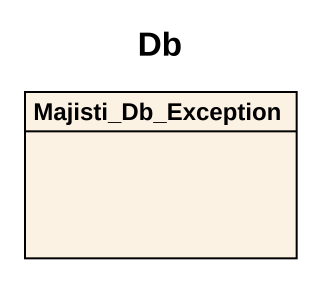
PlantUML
@startuml
title Db
hide circle
hide empty members
class Majisti_Db_Exception
@enduml
